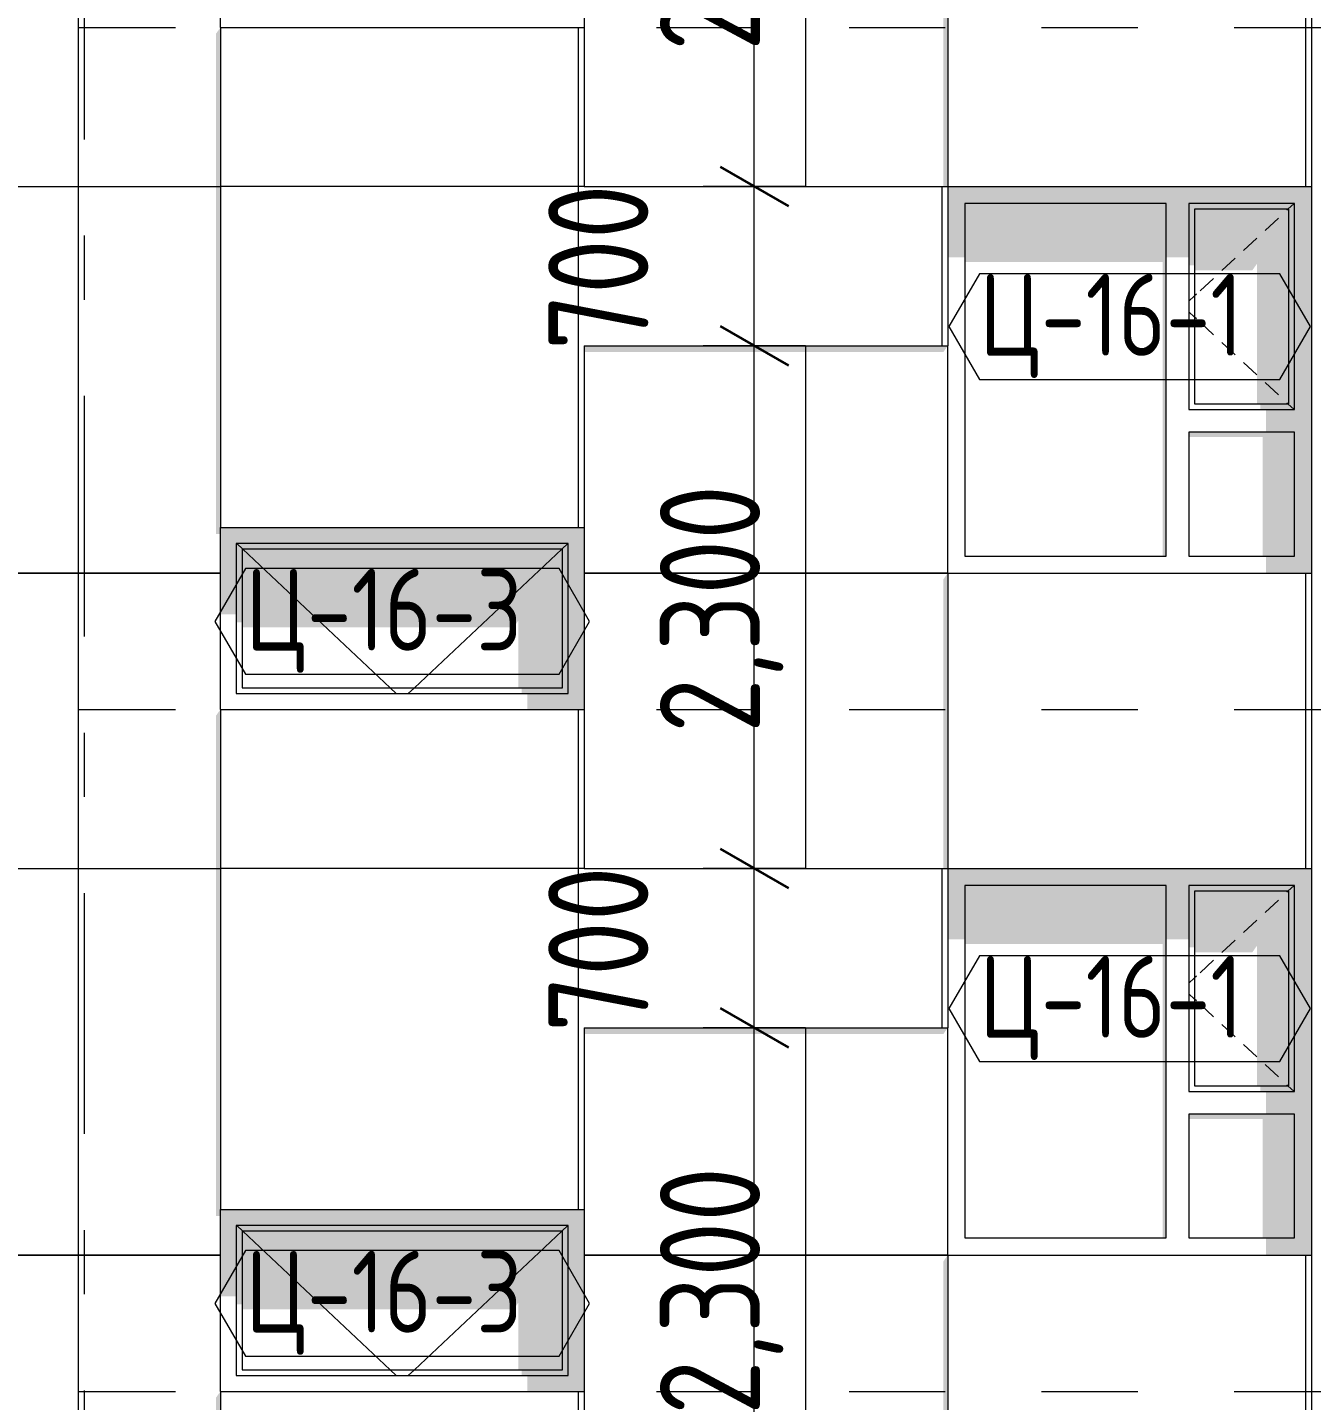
# Model space of a CAD drawing. Header units: millimetres. Extents: x 18162 to 7085488, y 72188 to 247925.
# Drawn here: x 4822691 to 4828340, y 106797 to 112837 of the extents above; entities that cross this region are included whole.
import ezdxf
from ezdxf.enums import TextEntityAlignment as Align

# ---------------------------------------------------------------- set-up
doc = ezdxf.new("R2010")
doc.units = ezdxf.units.MM
doc.header["$MEASUREMENT"] = 0
doc.linetypes.add('Dashed', pattern=[423.333333, 211.666667, -211.666667])
doc.linetypes.add('Double Dashed', pattern=[1093.611073, 529.166651, -211.666656, 141.111112, -211.666656])
for name, color, linetype in [('Archicad Windows', 7, 'Continuous'), ('Structural - Bearing', 7, 'Continuous'), ('Structural - Grid', 7, 'Continuous')]:
    doc.layers.add(name, color=color, linetype=linetype)
doc.styles.add('GENERATED_STYLE_3', font='', dxfattribs={"width": 0.8})
doc.styles.get('GENERATED_STYLE_3').set_extended_font_data('ISOCPEUR MON')
doc.dimstyles.new('GENERATED_STYLE__16', dxfattribs={"dimtxt": 440.00001, "dimasz": 228, "dimexe": 0.18, "dimexo": 0.0625, "dimgap": 0, "dimtad": 1, "dimdec": 0, "dimzin": 0, "dimdsep": 46, "dimtxsty": 'GENERATED_STYLE_3', "dimblk": 'ARROWHEAD_2', "dimblk1": 'ARROWHEAD_2', "dimblk2": 'ARROWHEAD_2', "dimcen": 0.09, "dimse1": 1, "dimse2": 1, "dimclrd": 13, "dimclre": 13, "dimclrt": 13, "dimadec": 0, "dimazin": 0, "dimtfac": 1, "dimtdec": 4, "dimtmove": 0, "dimatfit": 3, "dimfxl": 1, "dimtolj": 1, "dimtzin": 0, "dimarcsym": 0})

# ---------------------------------------------------------------- blocks, each defined once
blk = doc.blocks.new('*X1815', base_point=(4860813, 82836.7))
at = {"layer": 'Structural - Bearing', "color": 8, "linetype": 'Continuous', "lineweight": 13}
for p, q in [((4822913, 109736.7), (4822913, 107436.7)), ((4822501.9, 109136.7), (4822913, 109136.7)), ((4822913, 109136.7), (4823539.5, 109136.7)), ((4822913, 107436.7), (4822501.9, 107436.7)), ((4822501.9, 107436.7), (4822913, 107436.7)), ((4822913, 107436.7), (4823539.5, 107436.7)), ((4822913, 107436.7), (4822913, 106836.7)), ((4823539.5, 107436.7), (4822913, 107436.7)), ((4822913, 106836.7), (4822913, 106736.7))]:
    blk.add_line(p, q, dxfattribs=at)
blk = doc.blocks.new('*X1816', base_point=(4860813, 82836.7))
at = {"layer": 'Structural - Bearing', "color": 8, "linetype": 'Continuous', "lineweight": 13}
for p, q in [((4826113, 108436.7), (4826113, 107436.7)), ((4825139.5, 107436.7), (4825613, 107436.7)), ((4825613, 107436.7), (4825139.5, 107436.7)), ((4826113, 107436.7), (4825613, 107436.7)), ((4825613, 107436.7), (4826113, 107436.7)), ((4826113, 107436.7), (4826739.5, 107436.7)), ((4826113, 107436.7), (4826113, 106836.7)), ((4826739.5, 107436.7), (4826113, 107436.7)), ((4826113, 106836.7), (4826113, 106736.7))]:
    blk.add_line(p, q, dxfattribs=at)
blk = doc.blocks.new('*X1817', base_point=(4860813, 82836.7))
at = {"layer": 'Structural - Bearing', "color": 8, "linetype": 'Continuous', "lineweight": 13}
for p, q in [((4826113, 109736.7), (4826113, 109136.7)), ((4825139.5, 109136.7), (4825613, 109136.7)), ((4825613, 109136.7), (4826113, 109136.7)), ((4826113, 109136.7), (4826739.5, 109136.7))]:
    blk.add_line(p, q, dxfattribs=at)
blk = doc.blocks.new('*X1862', base_point=(4860813, 82836.7))
at = {"layer": 'Structural - Bearing', "color": 8, "linetype": 'Continuous', "lineweight": 13}
for p, q in [((4822913, 112736.7), (4822913, 110436.7)), ((4822501.9, 112136.7), (4822913, 112136.7)), ((4822913, 112136.7), (4823539.5, 112136.7)), ((4822913, 110436.7), (4822501.9, 110436.7)), ((4822501.9, 110436.7), (4822913, 110436.7)), ((4822913, 110436.7), (4823539.5, 110436.7)), ((4822913, 110436.7), (4822913, 109836.7)), ((4823539.5, 110436.7), (4822913, 110436.7)), ((4822913, 109836.7), (4822913, 109736.7))]:
    blk.add_line(p, q, dxfattribs=at)
blk = doc.blocks.new('*X1863', base_point=(4860813, 82836.7))
at = {"layer": 'Structural - Bearing', "color": 8, "linetype": 'Continuous', "lineweight": 13}
for p, q in [((4826113, 111436.7), (4826113, 110436.7)), ((4825139.5, 110436.7), (4825613, 110436.7)), ((4825613, 110436.7), (4825139.5, 110436.7)), ((4826113, 110436.7), (4825613, 110436.7)), ((4825613, 110436.7), (4826113, 110436.7)), ((4826113, 110436.7), (4826739.5, 110436.7)), ((4826113, 110436.7), (4826113, 109836.7)), ((4826739.5, 110436.7), (4826113, 110436.7)), ((4826113, 109836.7), (4826113, 109736.7))]:
    blk.add_line(p, q, dxfattribs=at)
blk = doc.blocks.new('*X1864', base_point=(4860813, 82836.7))
at = {"layer": 'Structural - Bearing', "color": 8, "linetype": 'Continuous', "lineweight": 13}
for p, q in [((4826113, 112736.7), (4826113, 112136.7)), ((4825139.5, 112136.7), (4825613, 112136.7)), ((4825613, 112136.7), (4826113, 112136.7)), ((4826113, 112136.7), (4826739.5, 112136.7))]:
    blk.add_line(p, q, dxfattribs=at)
blk = doc.blocks.new('*X1872', base_point=(4860813, 82836.7))
at = {"layer": 'Structural - Bearing', "color": 8, "linetype": 'Continuous', "lineweight": 13}
for p, q in [((4822913, 113436.7), (4822913, 112836.7)), ((4822913, 112836.7), (4822913, 112736.7))]:
    blk.add_line(p, q, dxfattribs=at)
blk = doc.blocks.new('*X1873', base_point=(4860813, 82836.7))
at = {"layer": 'Structural - Bearing', "color": 8, "linetype": 'Continuous', "lineweight": 13}
for p, q in [((4826113, 114436.7), (4826113, 113436.7)), ((4825139.5, 113436.7), (4825613, 113436.7)), ((4825613, 113436.7), (4825139.5, 113436.7)), ((4826113, 113436.7), (4825613, 113436.7)), ((4825613, 113436.7), (4826113, 113436.7)), ((4826113, 113436.7), (4826739.5, 113436.7)), ((4826113, 113436.7), (4826113, 112836.7)), ((4826739.5, 113436.7), (4826113, 113436.7)), ((4826113, 112836.7), (4826113, 112736.7))]:
    blk.add_line(p, q, dxfattribs=at)
blk = doc.blocks.new('*X1997', base_point=(4860813, 82836.7))
at = {"layer": 'Structural - Bearing', "color": 7, "linetype": 'Continuous', "lineweight": 9}
for p, q in [((4825113, 106836.7), (4825113, 104636.7)), ((4824013, 106136.7), (4823539.5, 106136.7)), ((4825113, 106136.7), (4824013, 106136.7)), ((4825139.5, 106136.7), (4825113, 106136.7))]:
    blk.add_line(p, q, dxfattribs=at)
blk = doc.blocks.new('*X1998', base_point=(4860813, 82836.7))
at = {"layer": 'Structural - Bearing', "color": 7, "linetype": 'Continuous', "lineweight": 9}
for p, q in [((4825113, 109836.7), (4825113, 107636.7)), ((4824013, 109136.7), (4823539.5, 109136.7)), ((4825113, 109136.7), (4824013, 109136.7)), ((4825139.5, 109136.7), (4825113, 109136.7))]:
    blk.add_line(p, q, dxfattribs=at)
blk = doc.blocks.new('*X1999', base_point=(4860813, 82836.7))
at = {"layer": 'Structural - Bearing', "color": 7, "linetype": 'Continuous', "lineweight": 9}
for p, q in [((4825113, 112836.7), (4825113, 110636.7)), ((4824013, 112136.7), (4823539.5, 112136.7)), ((4825113, 112136.7), (4824013, 112136.7)), ((4825139.5, 112136.7), (4825113, 112136.7))]:
    blk.add_line(p, q, dxfattribs=at)
blk = doc.blocks.new('*X2013', base_point=(4860813, 82836.7))
at = {"layer": 'Structural - Bearing', "color": 7, "linetype": 'Continuous', "lineweight": 9}
blk.add_line((4826713, 109136.7), (4826713, 108436.7), dxfattribs=at)
blk = doc.blocks.new('*X2014', base_point=(4860813, 82836.7))
at = {"layer": 'Structural - Bearing', "color": 7, "linetype": 'Continuous', "lineweight": 9}
blk.add_line((4826713, 112136.7), (4826713, 111436.7), dxfattribs=at)
blk = doc.blocks.new('*X2026', base_point=(4860813, 82836.7))
at = {"layer": 'Structural - Bearing', "color": 7, "linetype": 'Continuous', "lineweight": 9}
for p, q in [((4828313, 107436.7), (4828313, 106836.7)), ((4828313, 106836.7), (4828313, 106136.7))]:
    blk.add_line(p, q, dxfattribs=at)
blk = doc.blocks.new('*X2027', base_point=(4860813, 82836.7))
at = {"layer": 'Structural - Bearing', "color": 7, "linetype": 'Continuous', "lineweight": 9}
for p, q in [((4828313, 110436.7), (4828313, 109836.7)), ((4828313, 109836.7), (4828313, 109136.7))]:
    blk.add_line(p, q, dxfattribs=at)
blk = doc.blocks.new('*X2028', base_point=(4860813, 82836.7))
at = {"layer": 'Structural - Bearing', "color": 7, "linetype": 'Continuous', "lineweight": 9}
for p, q in [((4828313, 113436.7), (4828313, 112836.7)), ((4828313, 112836.7), (4828313, 112136.7))]:
    blk.add_line(p, q, dxfattribs=at)
blk = doc.blocks.new('*D2137', base_point=(4860813, 82836.7))
at = {"color": 12, "linetype": 'Continuous', "lineweight": 35}
for p, q in [((4825738.1, 108523.3), (4826038.1, 108350.1)), ((4825738.1, 106223.3), (4826038.1, 106050.1))]:
    blk.add_line(p, q, dxfattribs=at)
at = {"color": 13, "linetype": 'Continuous', "lineweight": 13}
for p, q in [((4826113.1, 108436.7), (4825663.1, 108436.7)), ((4825888.1, 106136.7), (4825888.1, 108436.7)), ((4826113.1, 106136.7), (4825663.1, 106136.7))]:
    blk.add_line(p, q, dxfattribs=at)
at = {"color": 13, "lineweight": 13, "char_height": 440, "attachment_point": 7, "rotation": 90, "style": 'GENERATED_STYLE_3'}
for s, insert in [('\\A1;{\\pql;\\fISOCPEUR MON|b0|i0|c0|p0;\\W0.800000;700}', (4825421.8, 108417.8)), ('\\A1;{\\pql;\\fISOCPEUR MON|b0|i0|c0|p0;\\W0.800000;2,300}', (4826015.7, 106733.4))]:
    blk.add_mtext(s, dxfattribs=dict(at, insert=insert))
blk = doc.blocks.new('ARROWHEAD_2')
at = {"color": 0, "linetype": 'Continuous', "lineweight": 0}
for p, q in [((-0.378, -0.655), (0.378, 0.655)), ((0, 0), (-1, 0))]:
    blk.add_line(p, q, dxfattribs=at)
blk = doc.blocks.new('*D2138', base_point=(4860813, 82836.7))
at = {"color": 12, "linetype": 'Continuous', "lineweight": 35}
for p, q in [((4825738.1, 109223.3), (4826038.1, 109050.1)), ((4825738.1, 108523.3), (4826038.1, 108350.1))]:
    blk.add_line(p, q, dxfattribs=at)
at = {"color": 13, "linetype": 'Continuous', "lineweight": 13}
for p, q in [((4826113.1, 109136.7), (4825663.1, 109136.7)), ((4825888.1, 108436.7), (4825888.1, 109136.7)), ((4826113.1, 108436.7), (4825663.1, 108436.7))]:
    blk.add_line(p, q, dxfattribs=at)
blk = doc.blocks.new('*D2139', base_point=(4860813, 82836.7))
at = {"color": 12, "linetype": 'Continuous', "lineweight": 35}
for p, q in [((4825738.1, 111523.3), (4826038.1, 111350.1)), ((4825738.1, 109223.3), (4826038.1, 109050.1))]:
    blk.add_line(p, q, dxfattribs=at)
at = {"color": 13, "linetype": 'Continuous', "lineweight": 13}
for p, q in [((4826113.1, 111436.7), (4825663.1, 111436.7)), ((4825888.1, 109136.7), (4825888.1, 111436.7)), ((4826113.1, 109136.7), (4825663.1, 109136.7))]:
    blk.add_line(p, q, dxfattribs=at)
at = {"color": 13, "lineweight": 13, "char_height": 440, "attachment_point": 7, "rotation": 90, "style": 'GENERATED_STYLE_3'}
for s, insert in [('\\A1;{\\pql;\\fISOCPEUR MON|b0|i0|c0|p0;\\W0.800000;700}', (4825421.8, 111417.8)), ('\\A1;{\\pql;\\fISOCPEUR MON|b0|i0|c0|p0;\\W0.800000;2,300}', (4826015.7, 109733.4))]:
    blk.add_mtext(s, dxfattribs=dict(at, insert=insert))
blk = doc.blocks.new('*D2140', base_point=(4860813, 82836.7))
at = {"color": 12, "linetype": 'Continuous', "lineweight": 35}
for p, q in [((4825738.1, 112223.3), (4826038.1, 112050.1)), ((4825738.1, 111523.3), (4826038.1, 111350.1))]:
    blk.add_line(p, q, dxfattribs=at)
at = {"color": 13, "linetype": 'Continuous', "lineweight": 13}
for p, q in [((4826113.1, 112136.7), (4825663.1, 112136.7)), ((4825888.1, 111436.7), (4825888.1, 112136.7)), ((4826113.1, 111436.7), (4825663.1, 111436.7))]:
    blk.add_line(p, q, dxfattribs=at)
blk = doc.blocks.new('*D2141', base_point=(4860813, 82836.7))
at = {"color": 12, "linetype": 'Continuous', "lineweight": 35}
for p, q in [((4825738.1, 114523.3), (4826038.1, 114350.1)), ((4825738.1, 112223.3), (4826038.1, 112050.1))]:
    blk.add_line(p, q, dxfattribs=at)
at = {"color": 13, "linetype": 'Continuous', "lineweight": 13}
for p, q in [((4826113.1, 114436.7), (4825663.1, 114436.7)), ((4825888.1, 112136.7), (4825888.1, 114436.7)), ((4826113.1, 112136.7), (4825663.1, 112136.7))]:
    blk.add_line(p, q, dxfattribs=at)
at = {"color": 13, "lineweight": 13, "char_height": 440, "attachment_point": 7, "rotation": 90, "style": 'GENERATED_STYLE_3'}
for s, insert in [('\\A1;{\\pql;\\fISOCPEUR MON|b0|i0|c0|p0;\\W0.800000;700}', (4825421.8, 114417.8)), ('\\A1;{\\pql;\\fISOCPEUR MON|b0|i0|c0|p0;\\W0.800000;2,300}', (4826015.7, 112733.4))]:
    blk.add_mtext(s, dxfattribs=dict(at, insert=insert))
blk = doc.blocks.new('Label_28_3', base_point=(4827539.5, 108286.7))
at = {"color": 13, "linetype": 'Continuous', "lineweight": 13, "flags": 128}
blk.add_lwpolyline([(4826744.4, 108520.9), (4826878.5, 108288.7), (4828200.6, 108288.7), (4828334.7, 108520.9), (4828200.6, 108753.2), (4826878.5, 108753.2)], close=True, dxfattribs=at)
at = {"color": 13, "lineweight": 13, "insert": (4826878.5, 108752.5), "char_height": 360, "attachment_point": 1, "style": 'GENERATED_STYLE_3'}
blk.add_mtext('\\A1;{\\pql;\\pt0,253000;\\fISOCPEUR MON|b0|i0|c0|p0;\\W0.800000;Ц-16-1\\fISOCPEUR MON|b0|i0|c0|p0;\\W0.800000;\\A1{\\H.66x;\\S^  ;}\\fISOCPEUR MON|b0|i0|c0|p0;\\W0.800000;\\fISOCPEUR MON|b0|i0|c0|p0;\\W0.800000;\\A1{\\H.66x;\\S^  ;}\\fISOCPEUR MON|b0|i0|c0|p0;\\W0.800000; \\fISOCPEUR MON|b0|i0|c0|p0;\\W0.800000;\\fISOCPEUR MON|b0|i0|c0|p0;\\W0.800000;\\fISOCPEUR MON|b0|i0|c0|p0;\\W0.800000;\\fISOCPEUR MON|b0|i0|c0|p0;\\W0.800000;\\fISOCPEUR MON|b0|i0|c0|p0;\\W0.800000;\\fISOCPEUR MON|b0|i0|c0|p0;\\W0.800000;\\fISOCPEUR MON|b0|i0|c0|p0;\\W0.800000;\\fISOCPEUR MON|b0|i0|c0|p0;\\W0.800000;\\fISOCPEUR MON|b0|i0|c0|p0;\\W0.800000;\\fISOCPEUR MON|b0|i0|c0|p0;\\W0.800000;\\fISOCPEUR MON|b0|i0|c0|p0;\\W0.800000;\\fISOCPEUR MON|b0|i0|c0|p0;\\W0.800000;\\fISOCPEUR MON|b0|i0|c0|p0;\\W0.800000;\\fISOCPEUR MON|b0|i0|c0|p0;\\W0.800000;\\fISOCPEUR MON|b0|i0|c0|p0;\\W0.800000;\\fISOCPEUR MON|b0|i0|c0|p0;\\W0.800000;\\fISOCPEUR MON|b0|i0|c0|p0;\\W0.800000;\\fISOCPEUR MON|b0|i0|c0|p0;\\W0.800000;\\fISOCPEUR MON|b0|i0|c0|p0;\\W0.800000;\\fISOCPEUR MON|b0|i0|c0|p0;\\W0.800000;\\fISOCPEUR MON|b0|i0|c0|p0;\\W0.800000;\\fISOCPEUR MON|b0|i0|c0|p0;\\W0.800000;\\fISOCPEUR MON|b0|i0|c0|p0;\\W0.800000;\\fISOCPEUR MON|b0|i0|c0|p0;\\W0.800000;\\fISOCPEUR MON|b0|i0|c0|p0;\\W0.800000;\\fISOCPEUR MON|b0|i0|c0|p0;\\W0.800000;\\fISOCPEUR MON|b0|i0|c0|p0;\\W0.800000;\\fISOCPEUR MON|b0|i0|c0|p0;\\W0.800000;\\fISOCPEUR MON|b0|i0|c0|p0;\\W0.800000;\\fISOCPEUR MON|b0|i0|c0|p0;\\W0.800000;\\fISOCPEUR MON|b0|i0|c0|p0;\\W0.800000;\\fISOCPEUR MON|b0|i0|c0|p0;\\W0.800000;\\fISOCPEUR MON|b0|i0|c0|p0;\\W0.800000;\\fISOCPEUR MON|b0|i0|c0|p0;\\W0.800000;\\fISOCPEUR MON|b0|i0|c0|p0;\\W0.800000;\\fISOCPEUR MON|b0|i0|c0|p0;\\W0.800000;\\fISOCPEUR MON|b0|i0|c0|p0;\\W0.800000;\\fISOCPEUR MON|b0|i0|c0|p0;\\W0.800000;\\fISOCPEUR MON|b0|i0|c0|p0;\\W0.800000;\\fISOCPEUR MON|b0|i0|c0|p0;\\W0.800000;\\fISOCPEUR MON|b0|i0|c0|p0;\\W0.800000;\\fISOCPEUR MON|b0|i0|c0|p0;\\W0.800000;\\fISOCPEUR MON|b0|i0|c0|p0;\\W0.800000;}', dxfattribs=at)
blk = doc.blocks.new('Label_30_3', base_point=(4824339.5, 106989.7))
at = {"color": 13, "linetype": 'Continuous', "lineweight": 13, "flags": 128}
blk.add_lwpolyline([(4823515.6, 107224), (4823649.7, 106991.7), (4825029.3, 106991.7), (4825163.4, 107224), (4825029.3, 107456.2), (4823649.7, 107456.2)], close=True, dxfattribs=at)
at = {"color": 13, "lineweight": 13, "insert": (4823649.7, 107455.5), "char_height": 360, "attachment_point": 1, "style": 'GENERATED_STYLE_3'}
blk.add_mtext('\\A1;{\\pql;\\pt0,253000;\\fISOCPEUR MON|b0|i0|c0|p0;\\W0.800000;Ц-16-3\\fISOCPEUR MON|b0|i0|c0|p0;\\W0.800000;\\A1{\\H.66x;\\S^  ;}\\fISOCPEUR MON|b0|i0|c0|p0;\\W0.800000;\\fISOCPEUR MON|b0|i0|c0|p0;\\W0.800000;\\A1{\\H.66x;\\S^  ;}\\fISOCPEUR MON|b0|i0|c0|p0;\\W0.800000; \\fISOCPEUR MON|b0|i0|c0|p0;\\W0.800000;\\fISOCPEUR MON|b0|i0|c0|p0;\\W0.800000;\\fISOCPEUR MON|b0|i0|c0|p0;\\W0.800000;\\fISOCPEUR MON|b0|i0|c0|p0;\\W0.800000;\\fISOCPEUR MON|b0|i0|c0|p0;\\W0.800000;\\fISOCPEUR MON|b0|i0|c0|p0;\\W0.800000;\\fISOCPEUR MON|b0|i0|c0|p0;\\W0.800000;\\fISOCPEUR MON|b0|i0|c0|p0;\\W0.800000;\\fISOCPEUR MON|b0|i0|c0|p0;\\W0.800000;\\fISOCPEUR MON|b0|i0|c0|p0;\\W0.800000;\\fISOCPEUR MON|b0|i0|c0|p0;\\W0.800000;\\fISOCPEUR MON|b0|i0|c0|p0;\\W0.800000;\\fISOCPEUR MON|b0|i0|c0|p0;\\W0.800000;\\fISOCPEUR MON|b0|i0|c0|p0;\\W0.800000;\\fISOCPEUR MON|b0|i0|c0|p0;\\W0.800000;\\fISOCPEUR MON|b0|i0|c0|p0;\\W0.800000;\\fISOCPEUR MON|b0|i0|c0|p0;\\W0.800000;\\fISOCPEUR MON|b0|i0|c0|p0;\\W0.800000;\\fISOCPEUR MON|b0|i0|c0|p0;\\W0.800000;\\fISOCPEUR MON|b0|i0|c0|p0;\\W0.800000;\\fISOCPEUR MON|b0|i0|c0|p0;\\W0.800000;\\fISOCPEUR MON|b0|i0|c0|p0;\\W0.800000;\\fISOCPEUR MON|b0|i0|c0|p0;\\W0.800000;\\fISOCPEUR MON|b0|i0|c0|p0;\\W0.800000;\\fISOCPEUR MON|b0|i0|c0|p0;\\W0.800000;\\fISOCPEUR MON|b0|i0|c0|p0;\\W0.800000;\\fISOCPEUR MON|b0|i0|c0|p0;\\W0.800000;\\fISOCPEUR MON|b0|i0|c0|p0;\\W0.800000;\\fISOCPEUR MON|b0|i0|c0|p0;\\W0.800000;\\fISOCPEUR MON|b0|i0|c0|p0;\\W0.800000;\\fISOCPEUR MON|b0|i0|c0|p0;\\W0.800000;\\fISOCPEUR MON|b0|i0|c0|p0;\\W0.800000;\\fISOCPEUR MON|b0|i0|c0|p0;\\W0.800000;\\fISOCPEUR MON|b0|i0|c0|p0;\\W0.800000;\\fISOCPEUR MON|b0|i0|c0|p0;\\W0.800000;\\fISOCPEUR MON|b0|i0|c0|p0;\\W0.800000;\\fISOCPEUR MON|b0|i0|c0|p0;\\W0.800000;\\fISOCPEUR MON|b0|i0|c0|p0;\\W0.800000;\\fISOCPEUR MON|b0|i0|c0|p0;\\W0.800000;\\fISOCPEUR MON|b0|i0|c0|p0;\\W0.800000;\\fISOCPEUR MON|b0|i0|c0|p0;\\W0.800000;\\fISOCPEUR MON|b0|i0|c0|p0;\\W0.800000;\\fISOCPEUR MON|b0|i0|c0|p0;\\W0.800000;}', dxfattribs=at)
blk = doc.blocks.new('Label_38_3', base_point=(4827539.5, 111286.7))
at = {"color": 13, "linetype": 'Continuous', "lineweight": 13, "flags": 128}
blk.add_lwpolyline([(4826744.4, 111520.9), (4826878.5, 111288.7), (4828200.6, 111288.7), (4828334.7, 111520.9), (4828200.6, 111753.2), (4826878.5, 111753.2)], close=True, dxfattribs=at)
at = {"color": 13, "lineweight": 13, "insert": (4826878.5, 111752.5), "char_height": 360, "attachment_point": 1, "style": 'GENERATED_STYLE_3'}
blk.add_mtext('\\A1;{\\pql;\\pt0,253000;\\fISOCPEUR MON|b0|i0|c0|p0;\\W0.800000;Ц-16-1\\fISOCPEUR MON|b0|i0|c0|p0;\\W0.800000;\\A1{\\H.66x;\\S^  ;}\\fISOCPEUR MON|b0|i0|c0|p0;\\W0.800000;\\fISOCPEUR MON|b0|i0|c0|p0;\\W0.800000;\\A1{\\H.66x;\\S^  ;}\\fISOCPEUR MON|b0|i0|c0|p0;\\W0.800000; \\fISOCPEUR MON|b0|i0|c0|p0;\\W0.800000;\\fISOCPEUR MON|b0|i0|c0|p0;\\W0.800000;\\fISOCPEUR MON|b0|i0|c0|p0;\\W0.800000;\\fISOCPEUR MON|b0|i0|c0|p0;\\W0.800000;\\fISOCPEUR MON|b0|i0|c0|p0;\\W0.800000;\\fISOCPEUR MON|b0|i0|c0|p0;\\W0.800000;\\fISOCPEUR MON|b0|i0|c0|p0;\\W0.800000;\\fISOCPEUR MON|b0|i0|c0|p0;\\W0.800000;\\fISOCPEUR MON|b0|i0|c0|p0;\\W0.800000;\\fISOCPEUR MON|b0|i0|c0|p0;\\W0.800000;\\fISOCPEUR MON|b0|i0|c0|p0;\\W0.800000;\\fISOCPEUR MON|b0|i0|c0|p0;\\W0.800000;\\fISOCPEUR MON|b0|i0|c0|p0;\\W0.800000;\\fISOCPEUR MON|b0|i0|c0|p0;\\W0.800000;\\fISOCPEUR MON|b0|i0|c0|p0;\\W0.800000;\\fISOCPEUR MON|b0|i0|c0|p0;\\W0.800000;\\fISOCPEUR MON|b0|i0|c0|p0;\\W0.800000;\\fISOCPEUR MON|b0|i0|c0|p0;\\W0.800000;\\fISOCPEUR MON|b0|i0|c0|p0;\\W0.800000;\\fISOCPEUR MON|b0|i0|c0|p0;\\W0.800000;\\fISOCPEUR MON|b0|i0|c0|p0;\\W0.800000;\\fISOCPEUR MON|b0|i0|c0|p0;\\W0.800000;\\fISOCPEUR MON|b0|i0|c0|p0;\\W0.800000;\\fISOCPEUR MON|b0|i0|c0|p0;\\W0.800000;\\fISOCPEUR MON|b0|i0|c0|p0;\\W0.800000;\\fISOCPEUR MON|b0|i0|c0|p0;\\W0.800000;\\fISOCPEUR MON|b0|i0|c0|p0;\\W0.800000;\\fISOCPEUR MON|b0|i0|c0|p0;\\W0.800000;\\fISOCPEUR MON|b0|i0|c0|p0;\\W0.800000;\\fISOCPEUR MON|b0|i0|c0|p0;\\W0.800000;\\fISOCPEUR MON|b0|i0|c0|p0;\\W0.800000;\\fISOCPEUR MON|b0|i0|c0|p0;\\W0.800000;\\fISOCPEUR MON|b0|i0|c0|p0;\\W0.800000;\\fISOCPEUR MON|b0|i0|c0|p0;\\W0.800000;\\fISOCPEUR MON|b0|i0|c0|p0;\\W0.800000;\\fISOCPEUR MON|b0|i0|c0|p0;\\W0.800000;\\fISOCPEUR MON|b0|i0|c0|p0;\\W0.800000;\\fISOCPEUR MON|b0|i0|c0|p0;\\W0.800000;\\fISOCPEUR MON|b0|i0|c0|p0;\\W0.800000;\\fISOCPEUR MON|b0|i0|c0|p0;\\W0.800000;\\fISOCPEUR MON|b0|i0|c0|p0;\\W0.800000;\\fISOCPEUR MON|b0|i0|c0|p0;\\W0.800000;\\fISOCPEUR MON|b0|i0|c0|p0;\\W0.800000;}', dxfattribs=at)
blk = doc.blocks.new('Label_40_3', base_point=(4824339.5, 109989.7))
at = {"color": 13, "linetype": 'Continuous', "lineweight": 13, "flags": 128}
blk.add_lwpolyline([(4823515.6, 110224), (4823649.7, 109991.7), (4825029.3, 109991.7), (4825163.4, 110224), (4825029.3, 110456.2), (4823649.7, 110456.2)], close=True, dxfattribs=at)
at = {"color": 13, "lineweight": 13, "insert": (4823649.7, 110455.5), "char_height": 360, "attachment_point": 1, "style": 'GENERATED_STYLE_3'}
blk.add_mtext('\\A1;{\\pql;\\pt0,253000;\\fISOCPEUR MON|b0|i0|c0|p0;\\W0.800000;Ц-16-3\\fISOCPEUR MON|b0|i0|c0|p0;\\W0.800000;\\A1{\\H.66x;\\S^  ;}\\fISOCPEUR MON|b0|i0|c0|p0;\\W0.800000;\\fISOCPEUR MON|b0|i0|c0|p0;\\W0.800000;\\A1{\\H.66x;\\S^  ;}\\fISOCPEUR MON|b0|i0|c0|p0;\\W0.800000; \\fISOCPEUR MON|b0|i0|c0|p0;\\W0.800000;\\fISOCPEUR MON|b0|i0|c0|p0;\\W0.800000;\\fISOCPEUR MON|b0|i0|c0|p0;\\W0.800000;\\fISOCPEUR MON|b0|i0|c0|p0;\\W0.800000;\\fISOCPEUR MON|b0|i0|c0|p0;\\W0.800000;\\fISOCPEUR MON|b0|i0|c0|p0;\\W0.800000;\\fISOCPEUR MON|b0|i0|c0|p0;\\W0.800000;\\fISOCPEUR MON|b0|i0|c0|p0;\\W0.800000;\\fISOCPEUR MON|b0|i0|c0|p0;\\W0.800000;\\fISOCPEUR MON|b0|i0|c0|p0;\\W0.800000;\\fISOCPEUR MON|b0|i0|c0|p0;\\W0.800000;\\fISOCPEUR MON|b0|i0|c0|p0;\\W0.800000;\\fISOCPEUR MON|b0|i0|c0|p0;\\W0.800000;\\fISOCPEUR MON|b0|i0|c0|p0;\\W0.800000;\\fISOCPEUR MON|b0|i0|c0|p0;\\W0.800000;\\fISOCPEUR MON|b0|i0|c0|p0;\\W0.800000;\\fISOCPEUR MON|b0|i0|c0|p0;\\W0.800000;\\fISOCPEUR MON|b0|i0|c0|p0;\\W0.800000;\\fISOCPEUR MON|b0|i0|c0|p0;\\W0.800000;\\fISOCPEUR MON|b0|i0|c0|p0;\\W0.800000;\\fISOCPEUR MON|b0|i0|c0|p0;\\W0.800000;\\fISOCPEUR MON|b0|i0|c0|p0;\\W0.800000;\\fISOCPEUR MON|b0|i0|c0|p0;\\W0.800000;\\fISOCPEUR MON|b0|i0|c0|p0;\\W0.800000;\\fISOCPEUR MON|b0|i0|c0|p0;\\W0.800000;\\fISOCPEUR MON|b0|i0|c0|p0;\\W0.800000;\\fISOCPEUR MON|b0|i0|c0|p0;\\W0.800000;\\fISOCPEUR MON|b0|i0|c0|p0;\\W0.800000;\\fISOCPEUR MON|b0|i0|c0|p0;\\W0.800000;\\fISOCPEUR MON|b0|i0|c0|p0;\\W0.800000;\\fISOCPEUR MON|b0|i0|c0|p0;\\W0.800000;\\fISOCPEUR MON|b0|i0|c0|p0;\\W0.800000;\\fISOCPEUR MON|b0|i0|c0|p0;\\W0.800000;\\fISOCPEUR MON|b0|i0|c0|p0;\\W0.800000;\\fISOCPEUR MON|b0|i0|c0|p0;\\W0.800000;\\fISOCPEUR MON|b0|i0|c0|p0;\\W0.800000;\\fISOCPEUR MON|b0|i0|c0|p0;\\W0.800000;\\fISOCPEUR MON|b0|i0|c0|p0;\\W0.800000;\\fISOCPEUR MON|b0|i0|c0|p0;\\W0.800000;\\fISOCPEUR MON|b0|i0|c0|p0;\\W0.800000;\\fISOCPEUR MON|b0|i0|c0|p0;\\W0.800000;\\fISOCPEUR MON|b0|i0|c0|p0;\\W0.800000;\\fISOCPEUR MON|b0|i0|c0|p0;\\W0.800000;}', dxfattribs=at)
blk = doc.blocks.new('Standard grid marker[370]_3', base_point=(4822939.5, 142836.7))
at = {"layer": 'Structural - Grid', "color": 13, "linetype": 'Double Dashed', "lineweight": 13, "ltscale": 2}
blk.add_line((4822939.5, 141836.7), (4822939.5, 80336.7), dxfattribs=at)
at = {"layer": 'Structural - Grid', "color": 13, "lineweight": 13, "style": 'GENERATED_STYLE_3'}
blk.add_attdef('AC_MarkerText_1', text='', height=500, rotation=360, dxfattribs=at).set_placement((4822939.5, 78986.7), align=Align.TOP_CENTER)

msp = doc.modelspace()

# ---------------------------------------------------------------- hatches: boundary and pattern name
at = {"layer": 'Archicad Windows', "linetype": 'Continuous', "lineweight": 0}
for points in [[(4827699.5, 112061.7), (4827799.5, 112061.7), (4828264.5, 112061.7), (4828339.5, 112061.7), (4828339.5, 112136.7), (4826739.5, 112136.7), (4826739.5, 112061.7), (4826814.5, 112061.7)], [(4826814.5, 112061.7), (4826739.5, 112061.7), (4826739.5, 111825.6), (4826814.5, 111825.6)], [(4827699.5, 112061.7), (4826814.5, 112061.7), (4826814.5, 111804.3), (4827684.5, 111804.3), (4827684.5, 110511.7), (4827699.5, 110511.7)], [(4827699.5, 112061.7), (4827699.5, 111825.6), (4827799.5, 111825.6), (4827799.5, 112061.7)], [(4828264.5, 112061.7), (4827799.5, 112061.7), (4827799.5, 112036.7), (4827824.5, 112036.7), (4828239.5, 112036.7), (4828264.5, 112036.7)], [(4828264.5, 111156.7), (4828264.5, 111056.7), (4828264.5, 110511.7), (4828339.5, 110511.7), (4828339.5, 112061.7), (4828264.5, 112061.7)], [(4827799.5, 112036.7), (4827799.5, 111790.2), (4827824.5, 111790.2), (4827824.5, 112036.7)], [(4828239.5, 112036.7), (4827824.5, 112036.7), (4827824.5, 111769), (4828079.5, 111769), (4828099.5, 111797.3), (4828099.5, 111181.7), (4828239.5, 111181.7)], [(4828239.5, 111181.7), (4828264.5, 111181.7), (4828264.5, 112036.7), (4828239.5, 112036.7)], [(4828264.5, 111181.7), (4828114.5, 111181.7), (4828114.5, 111156.7), (4828264.5, 111156.7)], [(4828264.5, 111156.7), (4828139.5, 111156.7), (4828139.5, 111056.7), (4828264.5, 111056.7)], [(4828264.5, 111056.7), (4827799.5, 111056.7), (4827799.5, 111035.5), (4828124.5, 111035.5), (4828124.5, 110511.7), (4828264.5, 110511.7)], [(4825139.5, 110636.7), (4823539.5, 110636.7), (4823539.5, 110566.7), (4823609.5, 110566.7), (4825069.5, 110566.7), (4825139.5, 110566.7)], [(4823609.5, 110566.7), (4823539.5, 110566.7), (4823539.5, 110254.8), (4823609.5, 110254.8)], [(4823609.5, 110541.7), (4823634.5, 110541.7), (4825044.5, 110541.7), (4825069.5, 110541.7), (4825069.5, 110566.7), (4823609.5, 110566.7)], [(4823609.5, 110541.7), (4823609.5, 110219.5), (4823634.5, 110219.5), (4823634.5, 110541.7)], [(4823634.5, 110541.7), (4823634.5, 110198.3), (4824829.5, 110198.3), (4824849.5, 110226.6), (4824849.5, 109931.7), (4825044.5, 109931.7), (4825044.5, 110541.7)], [(4825044.5, 110541.7), (4825044.5, 109931.7), (4825069.5, 109931.7), (4825069.5, 110541.7)], [(4825139.5, 110566.7), (4825069.5, 110566.7), (4825069.5, 109906.7), (4825139.5, 109906.7)], [(4828139.5, 110436.7), (4828339.5, 110436.7), (4828339.5, 110511.7), (4828139.5, 110511.7)], [(4825069.5, 109931.7), (4824864.5, 109931.7), (4824864.5, 109906.7), (4825069.5, 109906.7)], [(4824889.5, 109906.7), (4824889.5, 109836.7), (4825139.5, 109836.7), (4825139.5, 109906.7)], [(4827699.5, 109061.7), (4827799.5, 109061.7), (4828264.5, 109061.7), (4828339.5, 109061.7), (4828339.5, 109136.7), (4826739.5, 109136.7), (4826739.5, 109061.7), (4826814.5, 109061.7)], [(4826814.5, 109061.7), (4826739.5, 109061.7), (4826739.5, 108825.6), (4826814.5, 108825.6)], [(4827699.5, 109061.7), (4826814.5, 109061.7), (4826814.5, 108804.3), (4827684.5, 108804.3), (4827684.5, 107511.7), (4827699.5, 107511.7)], [(4827699.5, 109061.7), (4827699.5, 108825.6), (4827799.5, 108825.6), (4827799.5, 109061.7)], [(4828264.5, 109061.7), (4827799.5, 109061.7), (4827799.5, 109036.7), (4827824.5, 109036.7), (4828239.5, 109036.7), (4828264.5, 109036.7)], [(4827799.5, 109036.7), (4827799.5, 108790.2), (4827824.5, 108790.2), (4827824.5, 109036.7)], [(4828239.5, 109036.7), (4827824.5, 109036.7), (4827824.5, 108769), (4828079.5, 108769), (4828099.5, 108797.3), (4828099.5, 108181.7), (4828239.5, 108181.7)], [(4828239.5, 108181.7), (4828264.5, 108181.7), (4828264.5, 109036.7), (4828239.5, 109036.7)], [(4828264.5, 108156.7), (4828264.5, 108056.7), (4828264.5, 107511.7), (4828339.5, 107511.7), (4828339.5, 109061.7), (4828264.5, 109061.7)], [(4828264.5, 108181.7), (4828114.5, 108181.7), (4828114.5, 108156.7), (4828264.5, 108156.7)], [(4828264.5, 108156.7), (4828139.5, 108156.7), (4828139.5, 108056.7), (4828264.5, 108056.7)], [(4828264.5, 108056.7), (4827799.5, 108056.7), (4827799.5, 108035.5), (4828124.5, 108035.5), (4828124.5, 107511.7), (4828264.5, 107511.7)], [(4825139.5, 107636.7), (4823539.5, 107636.7), (4823539.5, 107566.7), (4823609.5, 107566.7), (4825069.5, 107566.7), (4825139.5, 107566.7)], [(4823609.5, 107566.7), (4823539.5, 107566.7), (4823539.5, 107254.8), (4823609.5, 107254.8)], [(4825069.5, 107566.7), (4823609.5, 107566.7), (4823609.5, 107541.7), (4823634.5, 107541.7), (4825044.5, 107541.7), (4825069.5, 107541.7)], [(4823609.5, 107541.7), (4823609.5, 107219.5), (4823634.5, 107219.5), (4823634.5, 107541.7)], [(4823634.5, 107541.7), (4823634.5, 107198.3), (4824829.5, 107198.3), (4824849.5, 107226.6), (4824849.5, 106931.7), (4825044.5, 106931.7), (4825044.5, 107541.7)], [(4825044.5, 107541.7), (4825044.5, 106931.7), (4825069.5, 106931.7), (4825069.5, 107541.7)], [(4825139.5, 107566.7), (4825069.5, 107566.7), (4825069.5, 106906.7), (4825139.5, 106906.7)], [(4828139.5, 107436.7), (4828339.5, 107436.7), (4828339.5, 107511.7), (4828139.5, 107511.7)], [(4825069.5, 106931.7), (4824864.5, 106931.7), (4824864.5, 106906.7), (4825069.5, 106906.7)], [(4825139.5, 106906.7), (4824889.5, 106906.7), (4824889.5, 106836.7), (4825139.5, 106836.7)]]:
    msp.add_hatch(color=49, dxfattribs=at).paths.add_polyline_path(points)
at = {"layer": 'Structural - Bearing', "linetype": 'Continuous', "lineweight": 0}
for points in [[(4826719.5, 113408.4), (4826719.5, 112736.7), (4826739.5, 112736.7), (4826739.5, 113436.7)], [(4823539.5, 112836.7), (4823519.5, 112808.4), (4823519.5, 112736.7), (4823539.5, 112736.7)], [(4823519.5, 112736.7), (4823519.5, 110608.4), (4823539.5, 110608.4), (4823539.5, 112736.7)], [(4826719.5, 112736.7), (4826719.5, 112136.7), (4826739.5, 112136.7), (4826739.5, 112736.7)], [(4826739.5, 111436.7), (4825139.5, 111436.7), (4825139.5, 111408.4), (4826719.5, 111408.4)], [(4826739.5, 110436.7), (4826719.5, 110408.4), (4826719.5, 109736.7), (4826739.5, 109736.7)], [(4823539.5, 109836.7), (4823519.5, 109808.4), (4823519.5, 109736.7), (4823539.5, 109736.7)], [(4823519.5, 109736.7), (4823519.5, 107608.4), (4823539.5, 107608.4), (4823539.5, 109736.7)], [(4826719.5, 109736.7), (4826719.5, 109136.7), (4826739.5, 109136.7), (4826739.5, 109736.7)], [(4825139.5, 108436.7), (4825139.5, 108408.4), (4826719.5, 108408.4), (4826739.5, 108436.7)], [(4826719.5, 107408.4), (4826719.5, 106736.7), (4826739.5, 106736.7), (4826739.5, 107436.7)], [(4823539.5, 106836.7), (4823519.5, 106808.4), (4823519.5, 106736.7), (4823539.5, 106736.7)]]:
    msp.add_hatch(color=49, dxfattribs=at).paths.add_polyline_path(points)

# ---------------------------------------------------------------- linework, layer by layer
at = {"color": 8, "linetype": 'Dashed', "lineweight": 13, "ltscale": 2}
for p, q in [((4805138.5, 112836.7), (4846132, 112836.7)), ((4805138.5, 109836.7), (4846132, 109836.7)), ((4805138.5, 106836.7), (4846132, 106836.7))]:
    msp.add_line(p, q, dxfattribs=at)
at = {"layer": 'Archicad Windows', "color": 7, "linetype": 'Continuous', "lineweight": 13}
for p, q in [((4823539.5, 112836.7), (4823539.5, 113636.7)), ((4825139.5, 113636.7), (4825139.5, 112836.7)), ((4828339.5, 112136.7), (4828339.5, 110436.7)), ((4826739.5, 110436.7), (4826739.5, 111436.7)), ((4823539.5, 109836.7), (4823539.5, 110636.7)), ((4825139.5, 110636.7), (4825139.5, 109836.7)), ((4828339.5, 109136.7), (4828339.5, 107436.7)), ((4826739.5, 107436.7), (4826739.5, 108436.7)), ((4823539.5, 106836.7), (4823539.5, 107636.7)), ((4825139.5, 107636.7), (4825139.5, 106836.7))]:
    msp.add_line(p, q, dxfattribs=at)
at = {"layer": 'Archicad Windows', "color": 7, "linetype": 'Continuous', "lineweight": 9}
for p, q in [((4826814.5, 112061.7), (4826814.5, 110511.7)), ((4827699.5, 112061.7), (4826814.5, 112061.7)), ((4827699.5, 110511.7), (4827699.5, 112061.7)), ((4827799.5, 112061.7), (4827799.5, 111156.7)), ((4828264.5, 112061.7), (4827799.5, 112061.7)), ((4828262.6, 112061.7), (4828235.6, 112036.7)), ((4828264.5, 111156.7), (4828264.5, 112061.7)), ((4827824.5, 112036.7), (4827824.5, 111181.7)), ((4828239.5, 112036.7), (4827824.5, 112036.7)), ((4828194.2, 111998.3), (4828135.5, 111943.9)), ((4828235.6, 112036.7), (4828230.9, 112032.3)), ((4828239.5, 111181.7), (4828239.5, 112036.7)), ((4828098.9, 111909.9), (4828040.2, 111855.5)), ((4828003.5, 111821.5), (4827944.9, 111767.1)), ((4827908.2, 111733.1), (4827849.5, 111678.7)), ((4827824.5, 111655.5), (4827799.5, 111632.4)), ((4827833.2, 111663.6), (4827824.5, 111655.5)), ((4827824.5, 111562.8), (4827799.5, 111586)), ((4827833.2, 111554.8), (4827824.5, 111562.8)), ((4827908.2, 111485.2), (4827849.5, 111539.6)), ((4828003.5, 111396.8), (4827944.9, 111451.2)), ((4828098.9, 111308.5), (4828040.2, 111362.9)), ((4828194.2, 111220.1), (4828135.5, 111274.5)), ((4827799.5, 111156.7), (4828264.5, 111156.7)), ((4827824.5, 111181.7), (4828239.5, 111181.7)), ((4828235.6, 111181.7), (4828230.9, 111186.1)), ((4828262.6, 111156.7), (4828235.6, 111181.7)), ((4827799.5, 111056.7), (4827799.5, 110511.7)), ((4828264.5, 111056.7), (4827799.5, 111056.7)), ((4828264.5, 110511.7), (4828264.5, 111056.7)), ((4823609.5, 110566.7), (4823609.5, 109906.7)), ((4825069.5, 110566.7), (4823609.5, 110566.7)), ((4823611.1, 110566.7), (4823637.7, 110541.7)), ((4823634.5, 110541.7), (4823634.5, 109931.7)), ((4825044.5, 110541.7), (4823634.5, 110541.7)), ((4823637.7, 110541.7), (4824286.3, 109931.7)), ((4825041.3, 110541.7), (4824392.7, 109931.7)), ((4825067.9, 110566.7), (4825041.3, 110541.7)), ((4825044.5, 109931.7), (4825044.5, 110541.7)), ((4825069.5, 109906.7), (4825069.5, 110566.7)), ((4826814.5, 110511.7), (4827699.5, 110511.7)), ((4827799.5, 110511.7), (4828264.5, 110511.7)), ((4823634.5, 109931.7), (4825044.5, 109931.7)), ((4824286.3, 109931.7), (4824312.9, 109906.7)), ((4824392.7, 109931.7), (4824366.1, 109906.7)), ((4823609.5, 109906.7), (4825069.5, 109906.7)), ((4826814.5, 109061.7), (4826814.5, 107511.7)), ((4827699.5, 109061.7), (4826814.5, 109061.7)), ((4827699.5, 107511.7), (4827699.5, 109061.7)), ((4827799.5, 109061.7), (4827799.5, 108156.7)), ((4828264.5, 109061.7), (4827799.5, 109061.7)), ((4827824.5, 109036.7), (4827824.5, 108181.7)), ((4828239.5, 109036.7), (4827824.5, 109036.7)), ((4828235.6, 109036.7), (4828230.9, 109032.3)), ((4828262.6, 109061.7), (4828235.6, 109036.7)), ((4828239.5, 108181.7), (4828239.5, 109036.7)), ((4828264.5, 108156.7), (4828264.5, 109061.7)), ((4828194.2, 108998.3), (4828135.5, 108943.9)), ((4828098.9, 108909.9), (4828040.2, 108855.5)), ((4828003.5, 108821.5), (4827944.9, 108767.1)), ((4827908.2, 108733.1), (4827849.5, 108678.7)), ((4827833.2, 108663.6), (4827824.5, 108655.5)), ((4827824.5, 108655.5), (4827799.5, 108632.4)), ((4827824.5, 108562.8), (4827799.5, 108586)), ((4827833.2, 108554.8), (4827824.5, 108562.8)), ((4827908.2, 108485.2), (4827849.5, 108539.6)), ((4828003.5, 108396.8), (4827944.9, 108451.2)), ((4828098.9, 108308.5), (4828040.2, 108362.9)), ((4828194.2, 108220.1), (4828135.5, 108274.5)), ((4827824.5, 108181.7), (4828239.5, 108181.7)), ((4828235.6, 108181.7), (4828230.9, 108186.1)), ((4828262.6, 108156.7), (4828235.6, 108181.7)), ((4827799.5, 108156.7), (4828264.5, 108156.7)), ((4827799.5, 108056.7), (4827799.5, 107511.7)), ((4828264.5, 108056.7), (4827799.5, 108056.7)), ((4828264.5, 107511.7), (4828264.5, 108056.7)), ((4823609.5, 107566.7), (4823609.5, 106906.7)), ((4825069.5, 107566.7), (4823609.5, 107566.7)), ((4823611.1, 107566.7), (4823637.7, 107541.7)), ((4823634.5, 107541.7), (4823634.5, 106931.7)), ((4825044.5, 107541.7), (4823634.5, 107541.7)), ((4823637.7, 107541.7), (4824286.3, 106931.7)), ((4825041.3, 107541.7), (4824392.7, 106931.7)), ((4825067.9, 107566.7), (4825041.3, 107541.7)), ((4825044.5, 106931.7), (4825044.5, 107541.7)), ((4825069.5, 106906.7), (4825069.5, 107566.7)), ((4826814.5, 107511.7), (4827699.5, 107511.7)), ((4827799.5, 107511.7), (4828264.5, 107511.7)), ((4823634.5, 106931.7), (4825044.5, 106931.7)), ((4824286.3, 106931.7), (4824312.9, 106906.7)), ((4824392.7, 106931.7), (4824366.1, 106906.7)), ((4823609.5, 106906.7), (4825069.5, 106906.7))]:
    msp.add_line(p, q, dxfattribs=at)
at = {"layer": 'Structural - Bearing', "color": 7, "linetype": 'Continuous', "lineweight": 13}
for p, q in [((4826739.5, 113436.7), (4826739.5, 112136.7)), ((4828339.5, 113436.7), (4828339.5, 112136.7)), ((4823539.5, 112836.7), (4825139.5, 112836.7)), ((4823539.5, 112836.7), (4823539.5, 110636.7)), ((4825139.5, 112836.7), (4825139.5, 112136.7)), ((4825139.5, 112136.7), (4826739.5, 112136.7)), ((4826739.5, 112136.7), (4826739.5, 111436.7)), ((4826739.5, 112136.7), (4828339.5, 112136.7)), ((4825139.5, 111436.7), (4825139.5, 110636.7)), ((4825139.5, 111436.7), (4826739.5, 111436.7)), ((4823539.5, 110636.7), (4825139.5, 110636.7)), ((4826739.5, 110436.7), (4828339.5, 110436.7)), ((4826739.5, 110436.7), (4826739.5, 109136.7)), ((4828339.5, 110436.7), (4828339.5, 109136.7)), ((4823539.5, 109836.7), (4825139.5, 109836.7)), ((4823539.5, 109836.7), (4823539.5, 107636.7)), ((4825139.5, 109836.7), (4825139.5, 109136.7)), ((4825139.5, 109136.7), (4826739.5, 109136.7)), ((4826739.5, 109136.7), (4826739.5, 108436.7)), ((4826739.5, 109136.7), (4828339.5, 109136.7)), ((4825139.5, 108436.7), (4825139.5, 107636.7)), ((4825139.5, 108436.7), (4826739.5, 108436.7)), ((4823539.5, 107636.7), (4825139.5, 107636.7)), ((4826739.5, 107436.7), (4828339.5, 107436.7)), ((4826739.5, 107436.7), (4826739.5, 106136.7)), ((4828339.5, 107436.7), (4828339.5, 106136.7)), ((4823539.5, 106836.7), (4825139.5, 106836.7)), ((4823539.5, 106836.7), (4823539.5, 104636.7)), ((4825139.5, 106836.7), (4825139.5, 106136.7))]:
    msp.add_line(p, q, dxfattribs=at)

# ---------------------------------------------------------------- block references
at = {"color": 12, "linetype": 'Continuous', "lineweight": 13}
for name, p in [('Label_38_3', (4827539.5, 111286.7)), ('Label_40_3', (4824339.5, 109989.7)), ('Label_28_3', (4827539.5, 108286.7)), ('Label_30_3', (4824339.5, 106989.7))]:
    msp.add_blockref(name, p, dxfattribs=at)
at = {"layer": 'Structural - Bearing', "lineweight": 0}
for name in ['*X1872', '*X1873', '*X2028', '*X1999', '*X1862', '*X1864', '*X2014', '*X1863', '*X2027', '*X1998', '*X1815', '*X1817', '*X2013', '*X1816', '*X2026', '*X1997']:
    msp.add_blockref(name, (4860813, 82836.7), dxfattribs=at)
at = {"layer": 'Structural - Grid', "color": 13, "linetype": 'Continuous', "lineweight": 13}
msp.add_blockref('Standard grid marker[370]_3', (4822939.5, 142836.7), dxfattribs=at)

# ---------------------------------------------------------------- dimensions: what is measured, and where the dimension line sits
at = {"color": 13, "linetype": 'Continuous', "lineweight": 13}
for base, p1, p2, picture, middle in [((4825888.1, 114436.7), (4825139.5, 112136.7), (4825139.5, 114436.7), '*D2141', (4825580.1, 113470.4)), ((4825888.1, 111436.7), (4825139.5, 109136.7), (4825139.5, 111436.7), '*D2139', (4825580.1, 110470.4)), ((4825888.1, 112136.7), (4825139.5, 111436.7), (4825139.5, 112136.7), '*D2140', (4825074.1, 111920.1)), ((4825888.1, 108436.7), (4825139.5, 106136.7), (4825139.5, 108436.7), '*D2137', (4825580.1, 107470.4)), ((4825888.1, 109136.7), (4825139.5, 108436.7), (4825139.5, 109136.7), '*D2138', (4825074.1, 108920.1))]:
    dim = msp.add_linear_dim(base=base, p1=p1, p2=p2, angle=90, dimstyle='GENERATED_STYLE__16', dxfattribs=at)
    dim.commit()
    dim.dimension.update_dxf_attribs({"geometry": picture, "text_midpoint": middle, "dimtype": 160, "text_rotation": 90})

doc.saveas('drawing.dxf')
